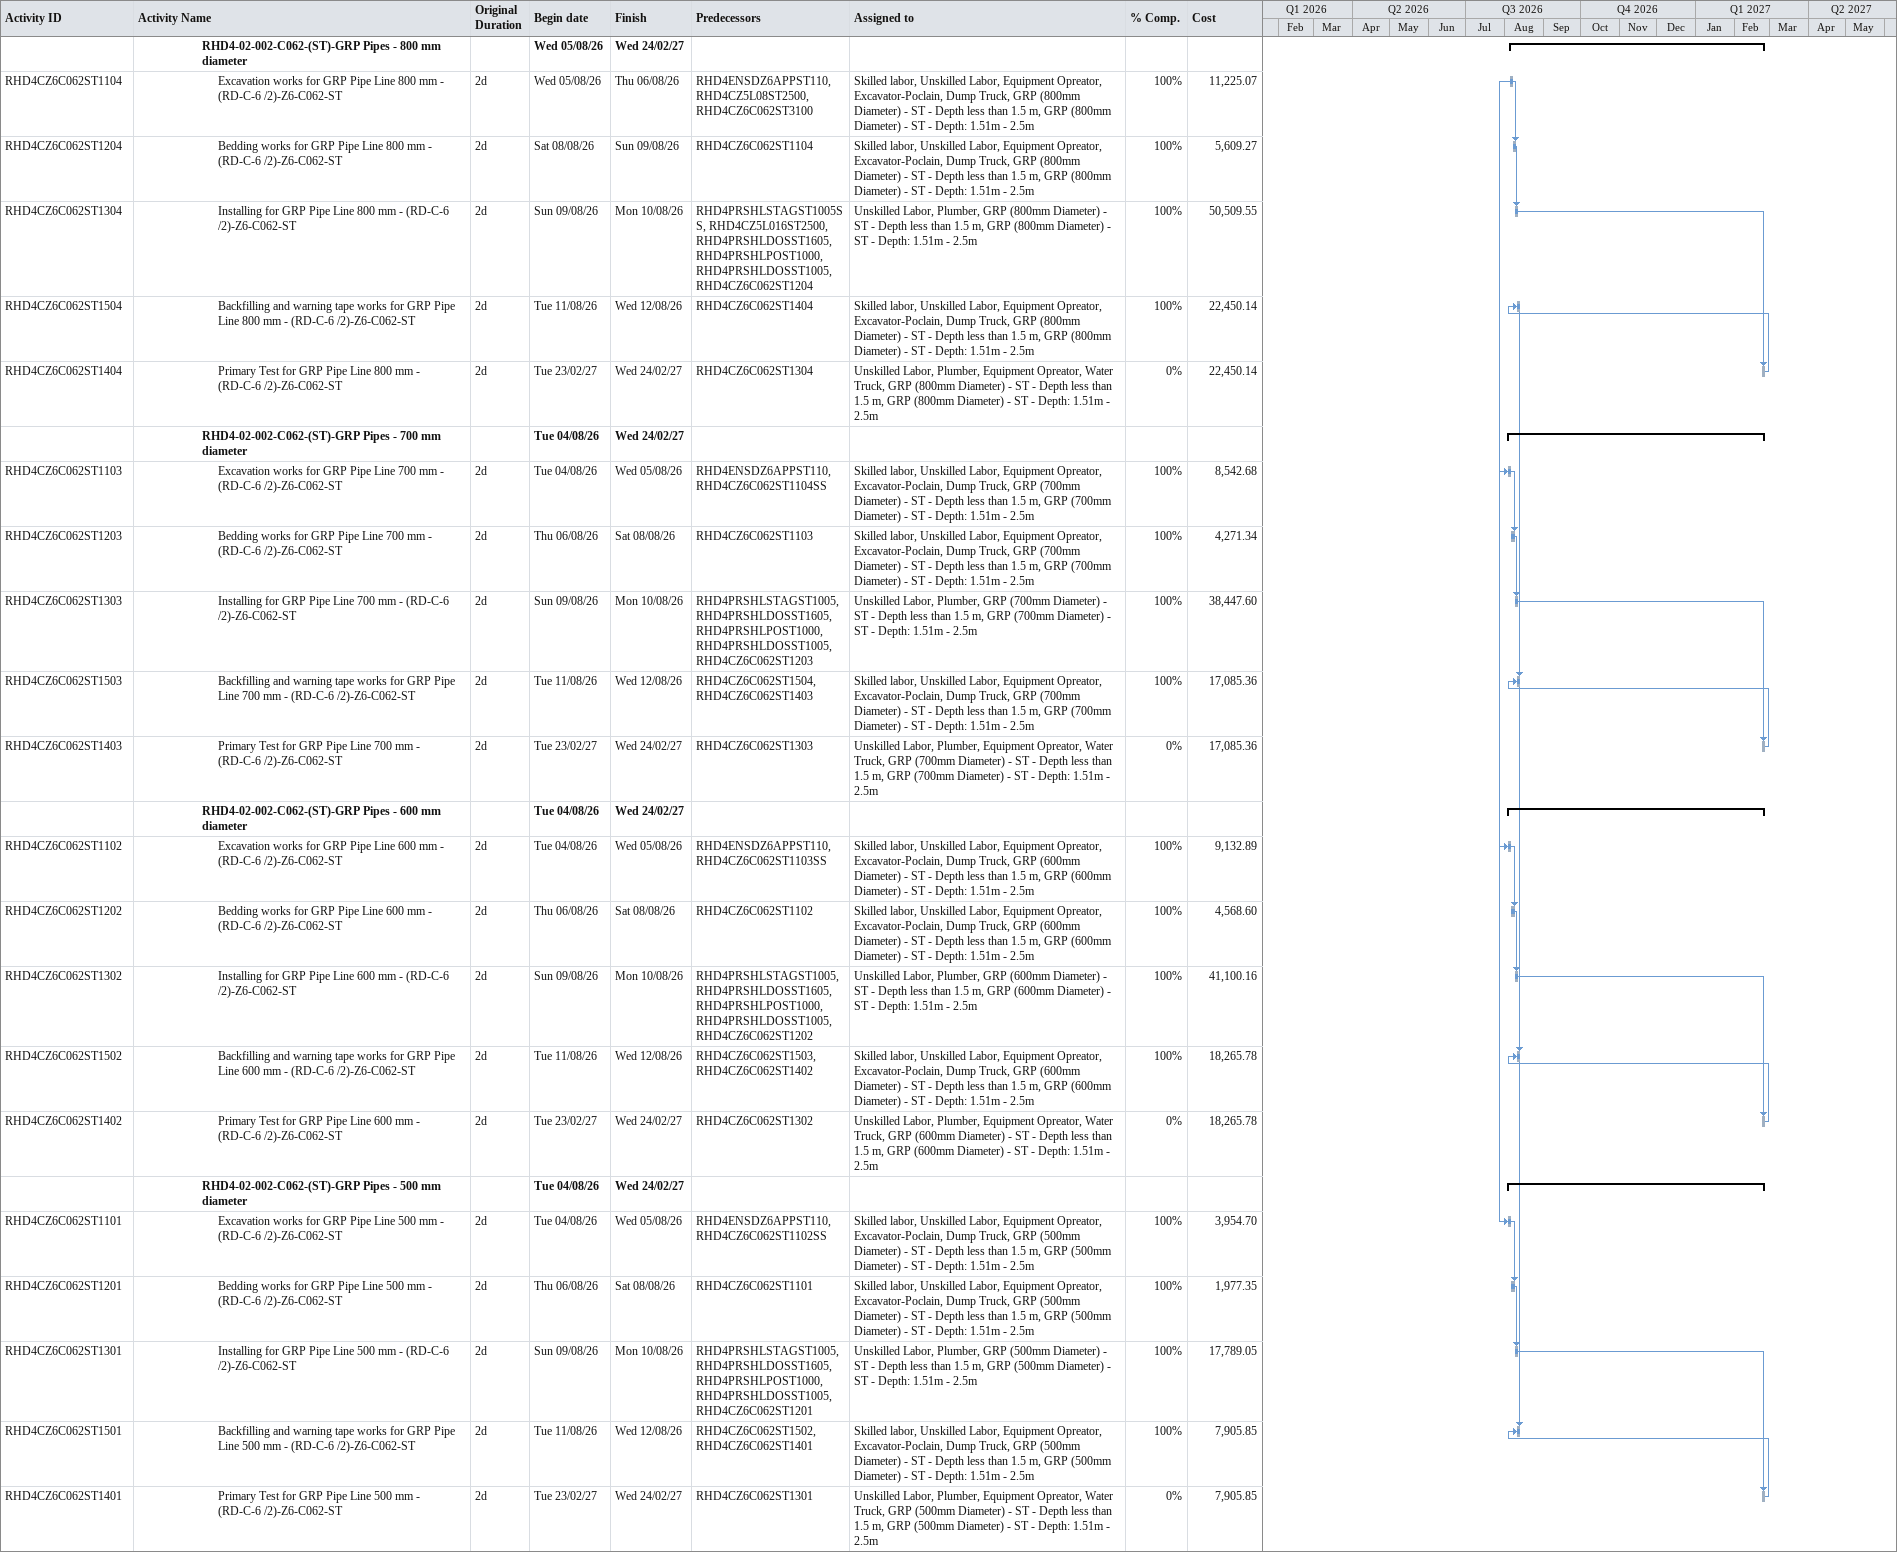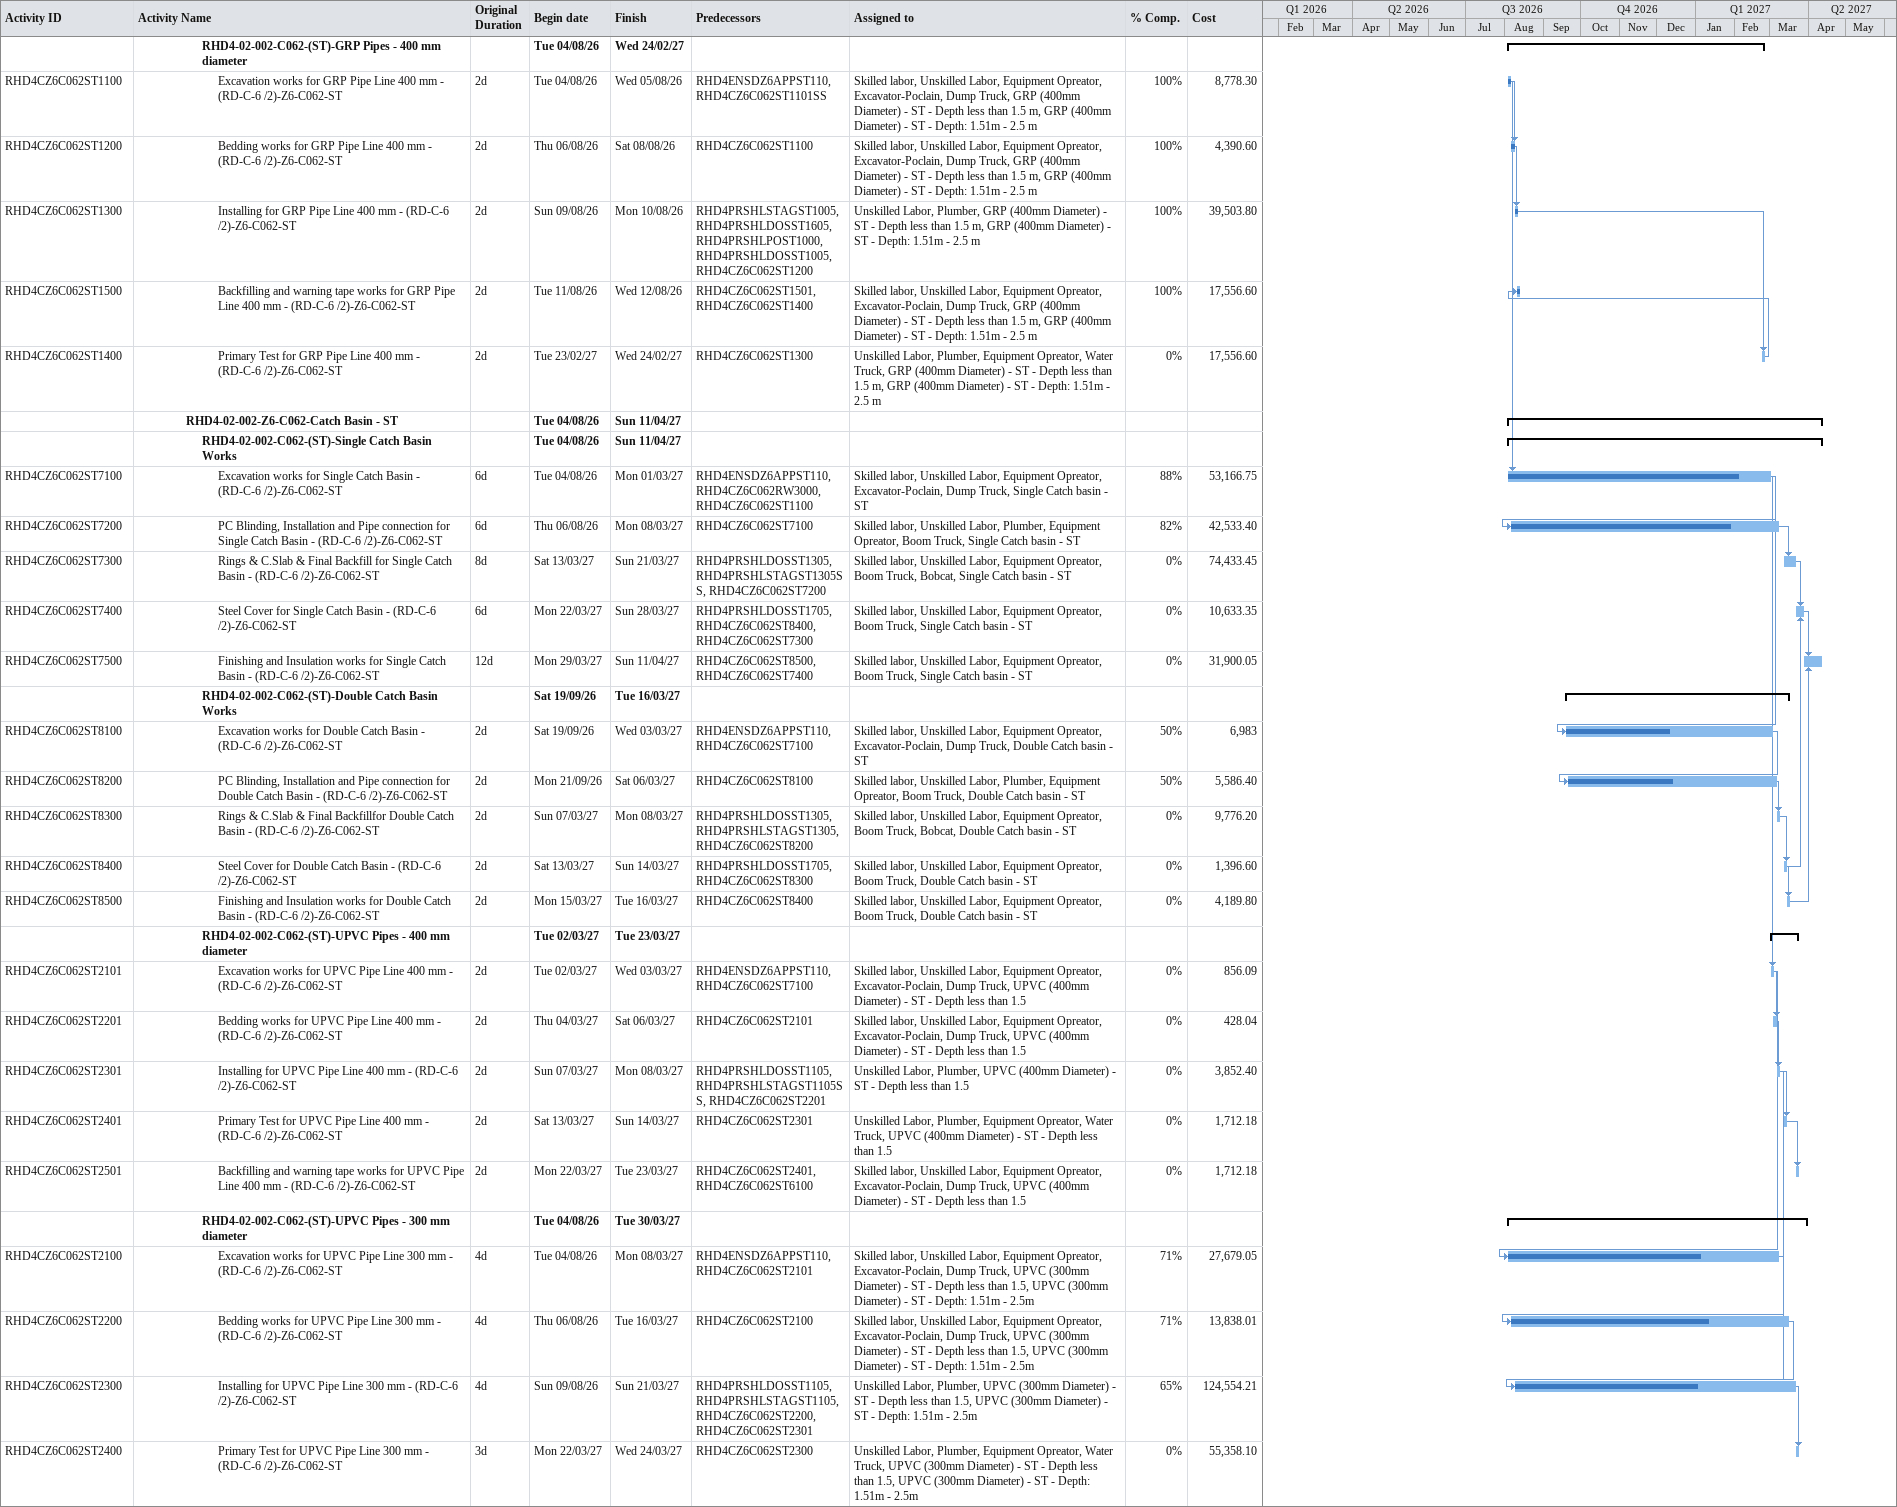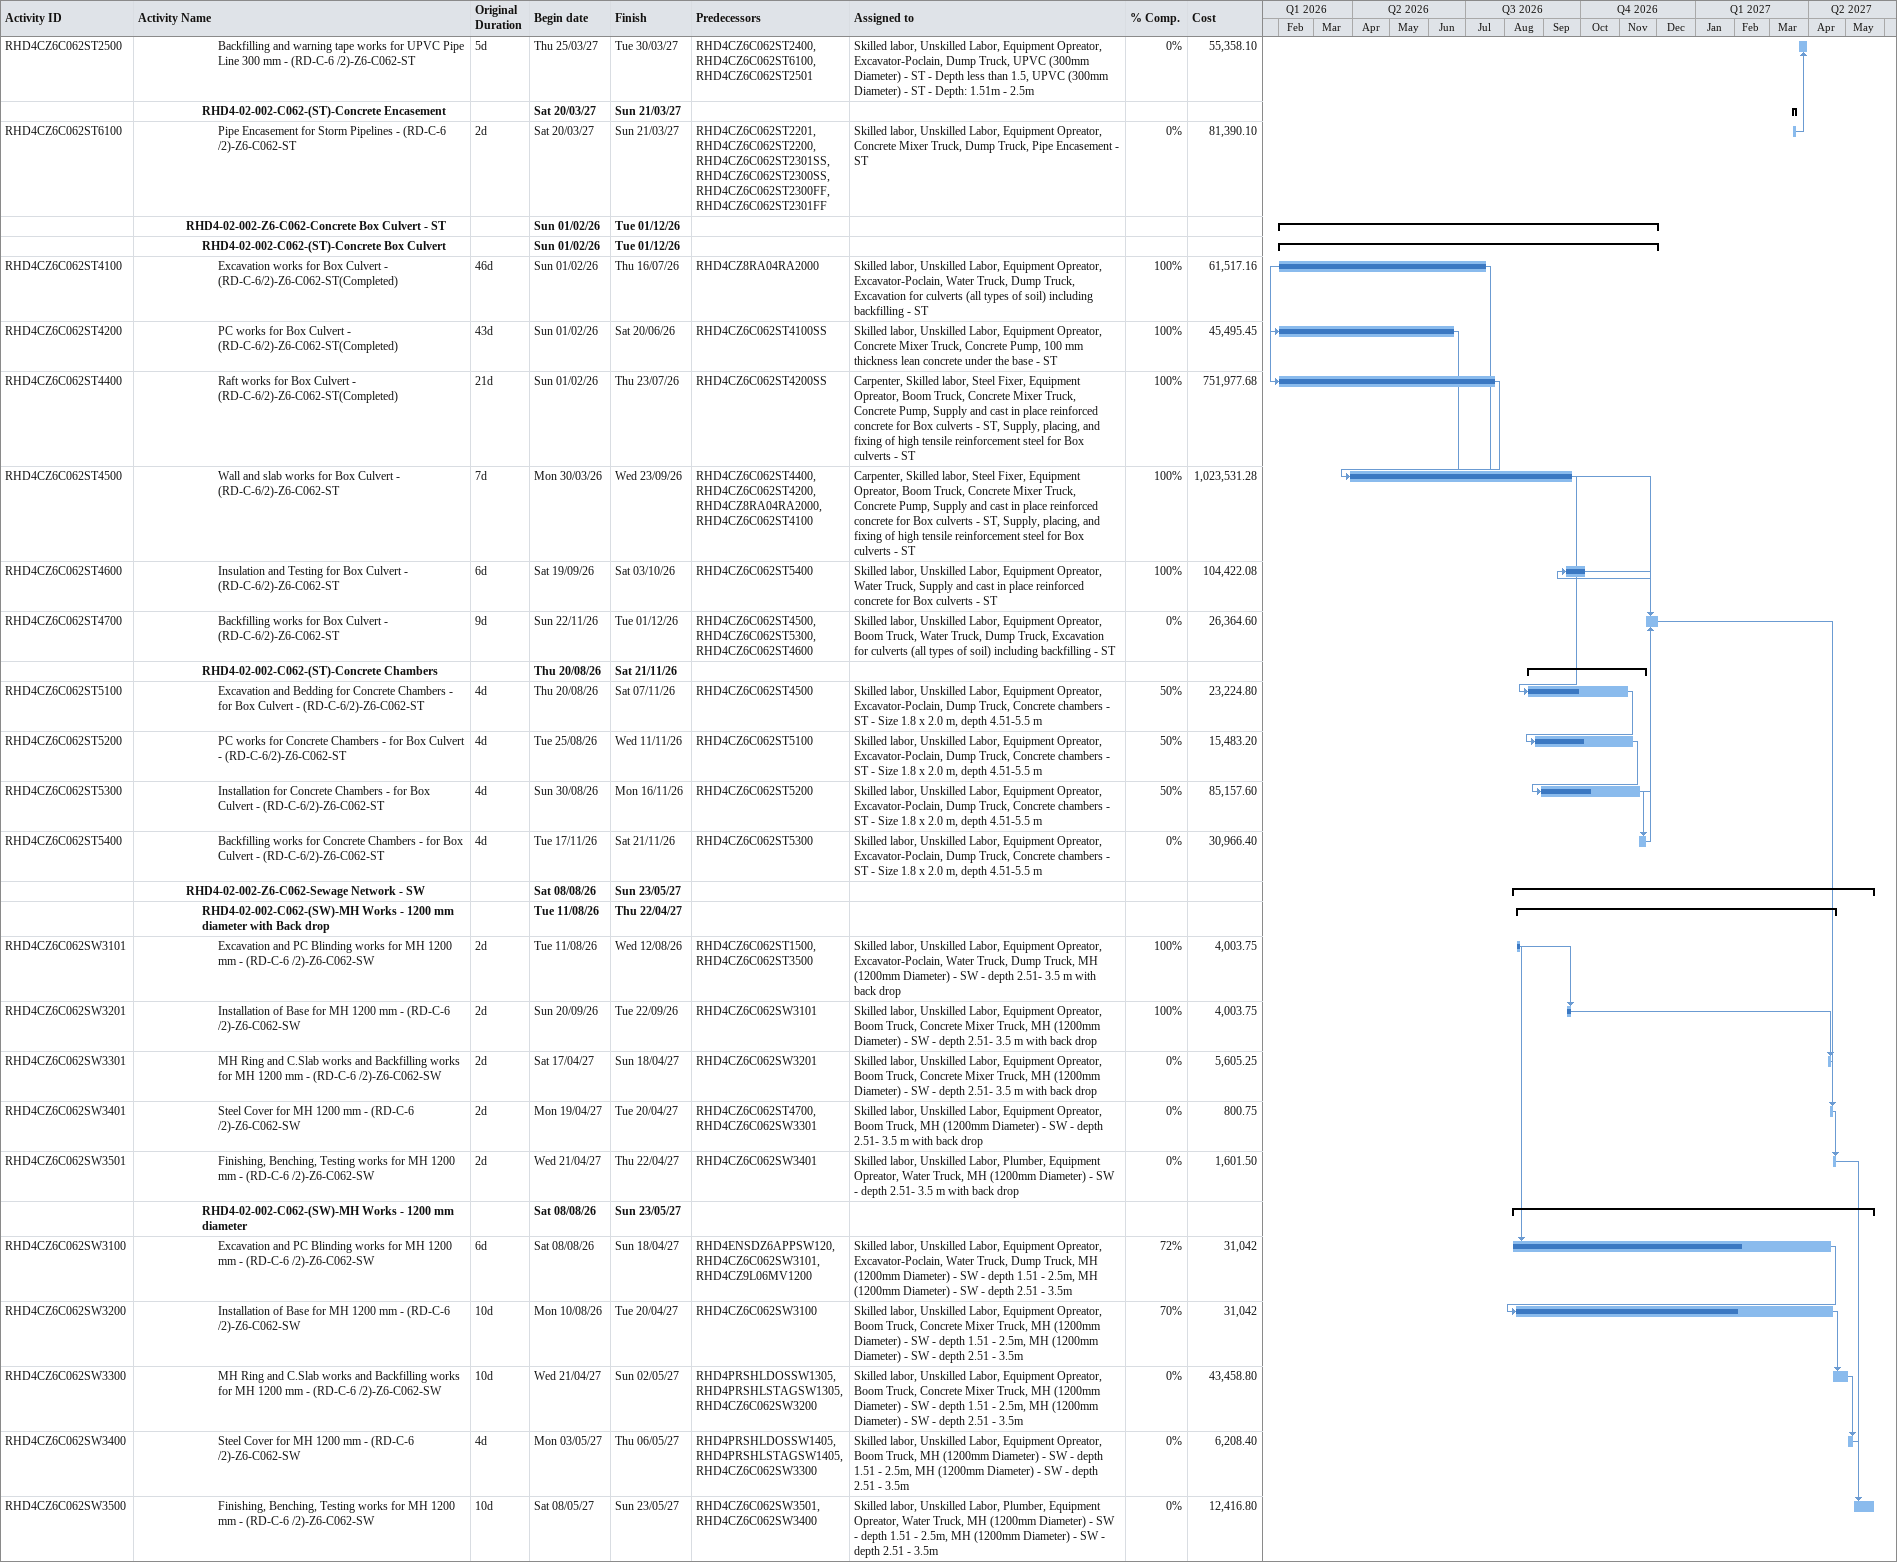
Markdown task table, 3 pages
| ID | Level | Task | Original duration | Start | Finish | Predecessors | Resources | % complete | Cost |
|---|---|---|---|---|---|---|---|---|---|
|  | 5 | **RHD4-02-002-C062-(ST)-GRP Pipes - 800 mm diameter** |  | 2026-08-05 | 2027-02-24 |  |  |  |  |
| RHD4CZ6C062ST1104 | 6 | Excavation works for GRP Pipe Line 800 mm - (RD-C-6 /2)-Z6-C062-ST | 2d | 2026-08-05 | 2026-08-06 | RHD4ENSDZ6APPST110, RHD4CZ5L08ST2500, RHD4CZ6C062ST3100 | Skilled labor, Unskilled Labor, Equipment Opreator, Excavator-Poclain, Dump Truck, GRP (800mm Diameter) - ST - Depth less than 1.5 m, GRP (800mm Diameter) - ST - Depth: 1.51m - 2.5m | 100 | 11225.07 |
| RHD4CZ6C062ST1204 | 6 | Bedding works for GRP Pipe Line 800 mm - (RD-C-6 /2)-Z6-C062-ST | 2d | 2026-08-08 | 2026-08-09 | RHD4CZ6C062ST1104 | Skilled labor, Unskilled Labor, Equipment Opreator, Excavator-Poclain, Dump Truck, GRP (800mm Diameter) - ST - Depth less than 1.5 m, GRP (800mm Diameter) - ST - Depth: 1.51m - 2.5m | 100 | 5609.27 |
| RHD4CZ6C062ST1304 | 6 | Installing for GRP Pipe Line 800 mm - (RD-C-6 /2)-Z6-C062-ST | 2d | 2026-08-09 | 2026-08-10 | RHD4PRSHLSTAGST1005SS, RHD4CZ5L016ST2500, RHD4PRSHLDOSST1605, RHD4PRSHLPOST1000, RHD4PRSHLDOSST1005, RHD4CZ6C062ST1204 | Unskilled Labor, Plumber, GRP (800mm Diameter) - ST - Depth less than 1.5 m, GRP (800mm Diameter) - ST - Depth: 1.51m - 2.5m | 100 | 50509.55 |
| RHD4CZ6C062ST1504 | 6 | Backfilling and warning tape works for GRP Pipe Line 800 mm - (RD-C-6 /2)-Z6-C062-ST | 2d | 2026-08-11 | 2026-08-12 | RHD4CZ6C062ST1404 | Skilled labor, Unskilled Labor, Equipment Opreator, Excavator-Poclain, Dump Truck, GRP (800mm Diameter) - ST - Depth less than 1.5 m, GRP (800mm Diameter) - ST - Depth: 1.51m - 2.5m | 100 | 22450.14 |
| RHD4CZ6C062ST1404 | 6 | Primary Test for GRP Pipe Line 800 mm - (RD-C-6 /2)-Z6-C062-ST | 2d | 2027-02-23 | 2027-02-24 | RHD4CZ6C062ST1304 | Unskilled Labor, Plumber, Equipment Opreator, Water Truck, GRP (800mm Diameter) - ST - Depth less than 1.5 m, GRP (800mm Diameter) - ST - Depth: 1.51m - 2.5m | 0 | 22450.14 |
|  | 5 | **RHD4-02-002-C062-(ST)-GRP Pipes - 700 mm diameter** |  | 2026-08-04 | 2027-02-24 |  |  |  |  |
| RHD4CZ6C062ST1103 | 6 | Excavation works for GRP Pipe Line 700 mm - (RD-C-6 /2)-Z6-C062-ST | 2d | 2026-08-04 | 2026-08-05 | RHD4ENSDZ6APPST110, RHD4CZ6C062ST1104SS | Skilled labor, Unskilled Labor, Equipment Opreator, Excavator-Poclain, Dump Truck, GRP (700mm Diameter) - ST - Depth less than 1.5 m, GRP (700mm Diameter) - ST - Depth: 1.51m - 2.5m | 100 | 8542.68 |
| RHD4CZ6C062ST1203 | 6 | Bedding works for GRP Pipe Line 700 mm - (RD-C-6 /2)-Z6-C062-ST | 2d | 2026-08-06 | 2026-08-08 | RHD4CZ6C062ST1103 | Skilled labor, Unskilled Labor, Equipment Opreator, Excavator-Poclain, Dump Truck, GRP (700mm Diameter) - ST - Depth less than 1.5 m, GRP (700mm Diameter) - ST - Depth: 1.51m - 2.5m | 100 | 4271.34 |
| RHD4CZ6C062ST1303 | 6 | Installing for GRP Pipe Line 700 mm - (RD-C-6 /2)-Z6-C062-ST | 2d | 2026-08-09 | 2026-08-10 | RHD4PRSHLSTAGST1005, RHD4PRSHLDOSST1605, RHD4PRSHLPOST1000, RHD4PRSHLDOSST1005, RHD4CZ6C062ST1203 | Unskilled Labor, Plumber, GRP (700mm Diameter) - ST - Depth less than 1.5 m, GRP (700mm Diameter) - ST - Depth: 1.51m - 2.5m | 100 | 38447.60 |
| RHD4CZ6C062ST1503 | 6 | Backfilling and warning tape works for GRP Pipe Line 700 mm - (RD-C-6 /2)-Z6-C062-ST | 2d | 2026-08-11 | 2026-08-12 | RHD4CZ6C062ST1504, RHD4CZ6C062ST1403 | Skilled labor, Unskilled Labor, Equipment Opreator, Excavator-Poclain, Dump Truck, GRP (700mm Diameter) - ST - Depth less than 1.5 m, GRP (700mm Diameter) - ST - Depth: 1.51m - 2.5m | 100 | 17085.36 |
| RHD4CZ6C062ST1403 | 6 | Primary Test for GRP Pipe Line 700 mm - (RD-C-6 /2)-Z6-C062-ST | 2d | 2027-02-23 | 2027-02-24 | RHD4CZ6C062ST1303 | Unskilled Labor, Plumber, Equipment Opreator, Water Truck, GRP (700mm Diameter) - ST - Depth less than 1.5 m, GRP (700mm Diameter) - ST - Depth: 1.51m - 2.5m | 0 | 17085.36 |
|  | 5 | **RHD4-02-002-C062-(ST)-GRP Pipes - 600 mm diameter** |  | 2026-08-04 | 2027-02-24 |  |  |  |  |
| RHD4CZ6C062ST1102 | 6 | Excavation works for GRP Pipe Line 600 mm - (RD-C-6 /2)-Z6-C062-ST | 2d | 2026-08-04 | 2026-08-05 | RHD4ENSDZ6APPST110, RHD4CZ6C062ST1103SS | Skilled labor, Unskilled Labor, Equipment Opreator, Excavator-Poclain, Dump Truck, GRP (600mm Diameter) - ST - Depth less than 1.5 m, GRP (600mm Diameter) - ST - Depth: 1.51m - 2.5m | 100 | 9132.89 |
| RHD4CZ6C062ST1202 | 6 | Bedding works for GRP Pipe Line 600 mm - (RD-C-6 /2)-Z6-C062-ST | 2d | 2026-08-06 | 2026-08-08 | RHD4CZ6C062ST1102 | Skilled labor, Unskilled Labor, Equipment Opreator, Excavator-Poclain, Dump Truck, GRP (600mm Diameter) - ST - Depth less than 1.5 m, GRP (600mm Diameter) - ST - Depth: 1.51m - 2.5m | 100 | 4568.60 |
| RHD4CZ6C062ST1302 | 6 | Installing for GRP Pipe Line 600 mm - (RD-C-6 /2)-Z6-C062-ST | 2d | 2026-08-09 | 2026-08-10 | RHD4PRSHLSTAGST1005, RHD4PRSHLDOSST1605, RHD4PRSHLPOST1000, RHD4PRSHLDOSST1005, RHD4CZ6C062ST1202 | Unskilled Labor, Plumber, GRP (600mm Diameter) - ST - Depth less than 1.5 m, GRP (600mm Diameter) - ST - Depth: 1.51m - 2.5m | 100 | 41100.16 |
| RHD4CZ6C062ST1502 | 6 | Backfilling and warning tape works for GRP Pipe Line 600 mm - (RD-C-6 /2)-Z6-C062-ST | 2d | 2026-08-11 | 2026-08-12 | RHD4CZ6C062ST1503, RHD4CZ6C062ST1402 | Skilled labor, Unskilled Labor, Equipment Opreator, Excavator-Poclain, Dump Truck, GRP (600mm Diameter) - ST - Depth less than 1.5 m, GRP (600mm Diameter) - ST - Depth: 1.51m - 2.5m | 100 | 18265.78 |
| RHD4CZ6C062ST1402 | 6 | Primary Test for GRP Pipe Line 600 mm - (RD-C-6 /2)-Z6-C062-ST | 2d | 2027-02-23 | 2027-02-24 | RHD4CZ6C062ST1302 | Unskilled Labor, Plumber, Equipment Opreator, Water Truck, GRP (600mm Diameter) - ST - Depth less than 1.5 m, GRP (600mm Diameter) - ST - Depth: 1.51m - 2.5m | 0 | 18265.78 |
|  | 5 | **RHD4-02-002-C062-(ST)-GRP Pipes - 500 mm diameter** |  | 2026-08-04 | 2027-02-24 |  |  |  |  |
| RHD4CZ6C062ST1101 | 6 | Excavation works for GRP Pipe Line 500 mm - (RD-C-6 /2)-Z6-C062-ST | 2d | 2026-08-04 | 2026-08-05 | RHD4ENSDZ6APPST110, RHD4CZ6C062ST1102SS | Skilled labor, Unskilled Labor, Equipment Opreator, Excavator-Poclain, Dump Truck, GRP (500mm Diameter) - ST - Depth less than 1.5 m, GRP (500mm Diameter) - ST - Depth: 1.51m - 2.5m | 100 | 3954.70 |
| RHD4CZ6C062ST1201 | 6 | Bedding works for GRP Pipe Line 500 mm - (RD-C-6 /2)-Z6-C062-ST | 2d | 2026-08-06 | 2026-08-08 | RHD4CZ6C062ST1101 | Skilled labor, Unskilled Labor, Equipment Opreator, Excavator-Poclain, Dump Truck, GRP (500mm Diameter) - ST - Depth less than 1.5 m, GRP (500mm Diameter) - ST - Depth: 1.51m - 2.5m | 100 | 1977.35 |
| RHD4CZ6C062ST1301 | 6 | Installing for GRP Pipe Line 500 mm - (RD-C-6 /2)-Z6-C062-ST | 2d | 2026-08-09 | 2026-08-10 | RHD4PRSHLSTAGST1005, RHD4PRSHLDOSST1605, RHD4PRSHLPOST1000, RHD4PRSHLDOSST1005, RHD4CZ6C062ST1201 | Unskilled Labor, Plumber, GRP (500mm Diameter) - ST - Depth less than 1.5 m, GRP (500mm Diameter) - ST - Depth: 1.51m - 2.5m | 100 | 17789.05 |
| RHD4CZ6C062ST1501 | 6 | Backfilling and warning tape works for GRP Pipe Line 500 mm - (RD-C-6 /2)-Z6-C062-ST | 2d | 2026-08-11 | 2026-08-12 | RHD4CZ6C062ST1502, RHD4CZ6C062ST1401 | Skilled labor, Unskilled Labor, Equipment Opreator, Excavator-Poclain, Dump Truck, GRP (500mm Diameter) - ST - Depth less than 1.5 m, GRP (500mm Diameter) - ST - Depth: 1.51m - 2.5m | 100 | 7905.85 |
| RHD4CZ6C062ST1401 | 6 | Primary Test for GRP Pipe Line 500 mm - (RD-C-6 /2)-Z6-C062-ST | 2d | 2027-02-23 | 2027-02-24 | RHD4CZ6C062ST1301 | Unskilled Labor, Plumber, Equipment Opreator, Water Truck, GRP (500mm Diameter) - ST - Depth less than 1.5 m, GRP (500mm Diameter) - ST - Depth: 1.51m - 2.5m | 0 | 7905.85 |
|  | 5 | **RHD4-02-002-C062-(ST)-GRP Pipes - 400 mm diameter** |  | 2026-08-04 | 2027-02-24 |  |  |  |  |
| RHD4CZ6C062ST1100 | 6 | Excavation works for GRP Pipe Line 400 mm - (RD-C-6 /2)-Z6-C062-ST | 2d | 2026-08-04 | 2026-08-05 | RHD4ENSDZ6APPST110, RHD4CZ6C062ST1101SS | Skilled labor, Unskilled Labor, Equipment Opreator, Excavator-Poclain, Dump Truck, GRP (400mm Diameter) - ST - Depth less than 1.5 m, GRP (400mm Diameter) - ST - Depth: 1.51m - 2.5 m | 100 | 8778.30 |
| RHD4CZ6C062ST1200 | 6 | Bedding works for GRP Pipe Line 400 mm - (RD-C-6 /2)-Z6-C062-ST | 2d | 2026-08-06 | 2026-08-08 | RHD4CZ6C062ST1100 | Skilled labor, Unskilled Labor, Equipment Opreator, Excavator-Poclain, Dump Truck, GRP (400mm Diameter) - ST - Depth less than 1.5 m, GRP (400mm Diameter) - ST - Depth: 1.51m - 2.5 m | 100 | 4390.60 |
| RHD4CZ6C062ST1300 | 6 | Installing for GRP Pipe Line 400 mm - (RD-C-6 /2)-Z6-C062-ST | 2d | 2026-08-09 | 2026-08-10 | RHD4PRSHLSTAGST1005, RHD4PRSHLDOSST1605, RHD4PRSHLPOST1000, RHD4PRSHLDOSST1005, RHD4CZ6C062ST1200 | Unskilled Labor, Plumber, GRP (400mm Diameter) - ST - Depth less than 1.5 m, GRP (400mm Diameter) - ST - Depth: 1.51m - 2.5 m | 100 | 39503.80 |
| RHD4CZ6C062ST1500 | 6 | Backfilling and warning tape works for GRP Pipe Line 400 mm - (RD-C-6 /2)-Z6-C062-ST | 2d | 2026-08-11 | 2026-08-12 | RHD4CZ6C062ST1501, RHD4CZ6C062ST1400 | Skilled labor, Unskilled Labor, Equipment Opreator, Excavator-Poclain, Dump Truck, GRP (400mm Diameter) - ST - Depth less than 1.5 m, GRP (400mm Diameter) - ST - Depth: 1.51m - 2.5 m | 100 | 17556.60 |
| RHD4CZ6C062ST1400 | 6 | Primary Test for GRP Pipe Line 400 mm - (RD-C-6 /2)-Z6-C062-ST | 2d | 2027-02-23 | 2027-02-24 | RHD4CZ6C062ST1300 | Unskilled Labor, Plumber, Equipment Opreator, Water Truck, GRP (400mm Diameter) - ST - Depth less than 1.5 m, GRP (400mm Diameter) - ST - Depth: 1.51m - 2.5 m | 0 | 17556.60 |
|  | 4 | **RHD4-02-002-Z6-C062-Catch Basin - ST** |  | 2026-08-04 | 2027-04-11 |  |  |  |  |
|  | 5 | **RHD4-02-002-C062-(ST)-Single Catch Basin Works** |  | 2026-08-04 | 2027-04-11 |  |  |  |  |
| RHD4CZ6C062ST7100 | 6 | Excavation works for Single Catch Basin - (RD-C-6 /2)-Z6-C062-ST | 6d | 2026-08-04 | 2027-03-01 | RHD4ENSDZ6APPST110, RHD4CZ6C062RW3000, RHD4CZ6C062ST1100 | Skilled labor, Unskilled Labor, Equipment Opreator, Excavator-Poclain, Dump Truck, Single Catch basin - ST | 88 | 53166.75 |
| RHD4CZ6C062ST7200 | 6 | PC Blinding, Installation and Pipe connection for Single Catch Basin - (RD-C-6 /2)-Z6-C062-ST | 6d | 2026-08-06 | 2027-03-08 | RHD4CZ6C062ST7100 | Skilled labor, Unskilled Labor, Plumber, Equipment Opreator, Boom Truck, Single Catch basin - ST | 82 | 42533.40 |
| RHD4CZ6C062ST7300 | 6 | Rings & C.Slab & Final Backfill for Single Catch Basin - (RD-C-6 /2)-Z6-C062-ST | 8d | 2027-03-13 | 2027-03-21 | RHD4PRSHLDOSST1305, RHD4PRSHLSTAGST1305SS, RHD4CZ6C062ST7200 | Skilled labor, Unskilled Labor, Equipment Opreator, Boom Truck, Bobcat, Single Catch basin - ST | 0 | 74433.45 |
| RHD4CZ6C062ST7400 | 6 | Steel Cover for Single Catch Basin - (RD-C-6 /2)-Z6-C062-ST | 6d | 2027-03-22 | 2027-03-28 | RHD4PRSHLDOSST1705, RHD4CZ6C062ST8400, RHD4CZ6C062ST7300 | Skilled labor, Unskilled Labor, Equipment Opreator, Boom Truck, Single Catch basin - ST | 0 | 10633.35 |
| RHD4CZ6C062ST7500 | 6 | Finishing and Insulation works for Single Catch Basin - (RD-C-6 /2)-Z6-C062-ST | 12d | 2027-03-29 | 2027-04-11 | RHD4CZ6C062ST8500, RHD4CZ6C062ST7400 | Skilled labor, Unskilled Labor, Equipment Opreator, Boom Truck, Single Catch basin - ST | 0 | 31900.05 |
|  | 5 | **RHD4-02-002-C062-(ST)-Double Catch Basin Works** |  | 2026-09-19 | 2027-03-16 |  |  |  |  |
| RHD4CZ6C062ST8100 | 6 | Excavation works for Double Catch Basin - (RD-C-6 /2)-Z6-C062-ST | 2d | 2026-09-19 | 2027-03-03 | RHD4ENSDZ6APPST110, RHD4CZ6C062ST7100 | Skilled labor, Unskilled Labor, Equipment Opreator, Excavator-Poclain, Dump Truck, Double Catch basin - ST | 50 | 6983 |
| RHD4CZ6C062ST8200 | 6 | PC Blinding, Installation and Pipe connection for Double Catch Basin - (RD-C-6 /2)-Z6-C062-ST | 2d | 2026-09-21 | 2027-03-06 | RHD4CZ6C062ST8100 | Skilled labor, Unskilled Labor, Plumber, Equipment Opreator, Boom Truck, Double Catch basin - ST | 50 | 5586.40 |
| RHD4CZ6C062ST8300 | 6 | Rings & C.Slab & Final Backfillfor Double Catch Basin - (RD-C-6 /2)-Z6-C062-ST | 2d | 2027-03-07 | 2027-03-08 | RHD4PRSHLDOSST1305, RHD4PRSHLSTAGST1305, RHD4CZ6C062ST8200 | Skilled labor, Unskilled Labor, Equipment Opreator, Boom Truck, Bobcat, Double Catch basin - ST | 0 | 9776.20 |
| RHD4CZ6C062ST8400 | 6 | Steel Cover for Double Catch Basin - (RD-C-6 /2)-Z6-C062-ST | 2d | 2027-03-13 | 2027-03-14 | RHD4PRSHLDOSST1705, RHD4CZ6C062ST8300 | Skilled labor, Unskilled Labor, Equipment Opreator, Boom Truck, Double Catch basin - ST | 0 | 1396.60 |
| RHD4CZ6C062ST8500 | 6 | Finishing and Insulation works for Double Catch Basin - (RD-C-6 /2)-Z6-C062-ST | 2d | 2027-03-15 | 2027-03-16 | RHD4CZ6C062ST8400 | Skilled labor, Unskilled Labor, Equipment Opreator, Boom Truck, Double Catch basin - ST | 0 | 4189.80 |
|  | 5 | **RHD4-02-002-C062-(ST)-UPVC Pipes - 400 mm diameter** |  | 2027-03-02 | 2027-03-23 |  |  |  |  |
| RHD4CZ6C062ST2101 | 6 | Excavation works for UPVC Pipe Line 400 mm - (RD-C-6 /2)-Z6-C062-ST | 2d | 2027-03-02 | 2027-03-03 | RHD4ENSDZ6APPST110, RHD4CZ6C062ST7100 | Skilled labor, Unskilled Labor, Equipment Opreator, Excavator-Poclain, Dump Truck, UPVC (400mm Diameter) - ST - Depth less than 1.5 | 0 | 856.09 |
| RHD4CZ6C062ST2201 | 6 | Bedding works for UPVC Pipe Line 400 mm - (RD-C-6 /2)-Z6-C062-ST | 2d | 2027-03-04 | 2027-03-06 | RHD4CZ6C062ST2101 | Skilled labor, Unskilled Labor, Equipment Opreator, Excavator-Poclain, Dump Truck, UPVC (400mm Diameter) - ST - Depth less than 1.5 | 0 | 428.04 |
| RHD4CZ6C062ST2301 | 6 | Installing for UPVC Pipe Line 400 mm - (RD-C-6 /2)-Z6-C062-ST | 2d | 2027-03-07 | 2027-03-08 | RHD4PRSHLDOSST1105, RHD4PRSHLSTAGST1105SS, RHD4CZ6C062ST2201 | Unskilled Labor, Plumber, UPVC (400mm Diameter) - ST - Depth less than 1.5 | 0 | 3852.40 |
| RHD4CZ6C062ST2401 | 6 | Primary Test for UPVC Pipe Line 400 mm - (RD-C-6 /2)-Z6-C062-ST | 2d | 2027-03-13 | 2027-03-14 | RHD4CZ6C062ST2301 | Unskilled Labor, Plumber, Equipment Opreator, Water Truck, UPVC (400mm Diameter) - ST - Depth less than 1.5 | 0 | 1712.18 |
| RHD4CZ6C062ST2501 | 6 | Backfilling and warning tape works for UPVC Pipe Line 400 mm - (RD-C-6 /2)-Z6-C062-ST | 2d | 2027-03-22 | 2027-03-23 | RHD4CZ6C062ST2401, RHD4CZ6C062ST6100 | Skilled labor, Unskilled Labor, Equipment Opreator, Excavator-Poclain, Dump Truck, UPVC (400mm Diameter) - ST - Depth less than 1.5 | 0 | 1712.18 |
|  | 5 | **RHD4-02-002-C062-(ST)-UPVC Pipes - 300 mm diameter** |  | 2026-08-04 | 2027-03-30 |  |  |  |  |
| RHD4CZ6C062ST2100 | 6 | Excavation works for UPVC Pipe Line 300 mm - (RD-C-6 /2)-Z6-C062-ST | 4d | 2026-08-04 | 2027-03-08 | RHD4ENSDZ6APPST110, RHD4CZ6C062ST2101 | Skilled labor, Unskilled Labor, Equipment Opreator, Excavator-Poclain, Dump Truck, UPVC (300mm Diameter) - ST - Depth less than 1.5, UPVC (300mm Diameter) - ST - Depth: 1.51m - 2.5m | 71 | 27679.05 |
| RHD4CZ6C062ST2200 | 6 | Bedding works for UPVC Pipe Line 300 mm - (RD-C-6 /2)-Z6-C062-ST | 4d | 2026-08-06 | 2027-03-16 | RHD4CZ6C062ST2100 | Skilled labor, Unskilled Labor, Equipment Opreator, Excavator-Poclain, Dump Truck, UPVC (300mm Diameter) - ST - Depth less than 1.5, UPVC (300mm Diameter) - ST - Depth: 1.51m - 2.5m | 71 | 13838.01 |
| RHD4CZ6C062ST2300 | 6 | Installing for UPVC Pipe Line 300 mm - (RD-C-6 /2)-Z6-C062-ST | 4d | 2026-08-09 | 2027-03-21 | RHD4PRSHLDOSST1105, RHD4PRSHLSTAGST1105, RHD4CZ6C062ST2200, RHD4CZ6C062ST2301 | Unskilled Labor, Plumber, UPVC (300mm Diameter) - ST - Depth less than 1.5, UPVC (300mm Diameter) - ST - Depth: 1.51m - 2.5m | 65 | 124554.21 |
| RHD4CZ6C062ST2400 | 6 | Primary Test for UPVC Pipe Line 300 mm - (RD-C-6 /2)-Z6-C062-ST | 3d | 2027-03-22 | 2027-03-24 | RHD4CZ6C062ST2300 | Unskilled Labor, Plumber, Equipment Opreator, Water Truck, UPVC (300mm Diameter) - ST - Depth less than 1.5, UPVC (300mm Diameter) - ST - Depth: 1.51m - 2.5m | 0 | 55358.10 |
| RHD4CZ6C062ST2500 | 6 | Backfilling and warning tape works for UPVC Pipe Line 300 mm - (RD-C-6 /2)-Z6-C062-ST | 5d | 2027-03-25 | 2027-03-30 | RHD4CZ6C062ST2400, RHD4CZ6C062ST6100, RHD4CZ6C062ST2501 | Skilled labor, Unskilled Labor, Equipment Opreator, Excavator-Poclain, Dump Truck, UPVC (300mm Diameter) - ST - Depth less than 1.5, UPVC (300mm Diameter) - ST - Depth: 1.51m - 2.5m | 0 | 55358.10 |
|  | 5 | **RHD4-02-002-C062-(ST)-Concrete Encasement** |  | 2027-03-20 | 2027-03-21 |  |  |  |  |
| RHD4CZ6C062ST6100 | 6 | Pipe Encasement for Storm Pipelines - (RD-C-6 /2)-Z6-C062-ST | 2d | 2027-03-20 | 2027-03-21 | RHD4CZ6C062ST2201, RHD4CZ6C062ST2200, RHD4CZ6C062ST2301SS, RHD4CZ6C062ST2300SS, RHD4CZ6C062ST2300FF, RHD4CZ6C062ST2301FF | Skilled labor, Unskilled Labor, Equipment Opreator, Concrete Mixer Truck, Dump Truck, Pipe Encasement - ST | 0 | 81390.10 |
|  | 4 | **RHD4-02-002-Z6-C062-Concrete Box Culvert - ST** |  | 2026-02-01 | 2026-12-01 |  |  |  |  |
|  | 5 | **RHD4-02-002-C062-(ST)-Concrete Box Culvert** |  | 2026-02-01 | 2026-12-01 |  |  |  |  |
| RHD4CZ6C062ST4100 | 6 | Excavation works for Box Culvert - (RD-C-6/2)-Z6-C062-ST(Completed) | 46d | 2026-02-01 | 2026-07-16 | RHD4CZ8RA04RA2000 | Skilled labor, Unskilled Labor, Equipment Opreator, Excavator-Poclain, Water Truck, Dump Truck, Excavation for culverts (all types of soil) including backfilling - ST | 100 | 61517.16 |
| RHD4CZ6C062ST4200 | 6 | PC works for Box Culvert - (RD-C-6/2)-Z6-C062-ST(Completed) | 43d | 2026-02-01 | 2026-06-20 | RHD4CZ6C062ST4100SS | Skilled labor, Unskilled Labor, Equipment Opreator, Concrete Mixer Truck, Concrete Pump, 100 mm thickness lean concrete under the base - ST | 100 | 45495.45 |
| RHD4CZ6C062ST4400 | 6 | Raft works for Box Culvert - (RD-C-6/2)-Z6-C062-ST(Completed) | 21d | 2026-02-01 | 2026-07-23 | RHD4CZ6C062ST4200SS | Carpenter, Skilled labor, Steel Fixer, Equipment Opreator, Boom Truck, Concrete Mixer Truck, Concrete Pump, Supply and cast in place reinforced concrete for Box culverts - ST, Supply, placing, and fixing of high tensile reinforcement steel for Box culverts - ST | 100 | 751977.68 |
| RHD4CZ6C062ST4500 | 6 | Wall and slab works for Box Culvert - (RD-C-6/2)-Z6-C062-ST | 7d | 2026-03-30 | 2026-09-23 | RHD4CZ6C062ST4400, RHD4CZ6C062ST4200, RHD4CZ8RA04RA2000, RHD4CZ6C062ST4100 | Carpenter, Skilled labor, Steel Fixer, Equipment Opreator, Boom Truck, Concrete Mixer Truck, Concrete Pump, Supply and cast in place reinforced concrete for Box culverts - ST, Supply, placing, and fixing of high tensile reinforcement steel for Box culverts - ST | 100 | 1023531.28 |
| RHD4CZ6C062ST4600 | 6 | Insulation and Testing for Box Culvert - (RD-C-6/2)-Z6-C062-ST | 6d | 2026-09-19 | 2026-10-03 | RHD4CZ6C062ST5400 | Skilled labor, Unskilled Labor, Equipment Opreator, Water Truck, Supply and cast in place reinforced concrete for Box culverts - ST | 100 | 104422.08 |
| RHD4CZ6C062ST4700 | 6 | Backfilling works for Box Culvert - (RD-C-6/2)-Z6-C062-ST | 9d | 2026-11-22 | 2026-12-01 | RHD4CZ6C062ST4500, RHD4CZ6C062ST5300, RHD4CZ6C062ST4600 | Skilled labor, Unskilled Labor, Equipment Opreator, Boom Truck, Water Truck, Dump Truck, Excavation for culverts (all types of soil) including backfilling - ST | 0 | 26364.60 |
|  | 5 | **RHD4-02-002-C062-(ST)-Concrete Chambers** |  | 2026-08-20 | 2026-11-21 |  |  |  |  |
| RHD4CZ6C062ST5100 | 6 | Excavation and Bedding for Concrete Chambers - for Box Culvert - (RD-C-6/2)-Z6-C062-ST | 4d | 2026-08-20 | 2026-11-07 | RHD4CZ6C062ST4500 | Skilled labor, Unskilled Labor, Equipment Opreator, Excavator-Poclain, Dump Truck, Concrete chambers - ST - Size 1.8 x 2.0 m, depth 4.51-5.5 m | 50 | 23224.80 |
| RHD4CZ6C062ST5200 | 6 | PC works for Concrete Chambers - for Box Culvert - (RD-C-6/2)-Z6-C062-ST | 4d | 2026-08-25 | 2026-11-11 | RHD4CZ6C062ST5100 | Skilled labor, Unskilled Labor, Equipment Opreator, Excavator-Poclain, Dump Truck, Concrete chambers - ST - Size 1.8 x 2.0 m, depth 4.51-5.5 m | 50 | 15483.20 |
| RHD4CZ6C062ST5300 | 6 | Installation for Concrete Chambers - for Box Culvert - (RD-C-6/2)-Z6-C062-ST | 4d | 2026-08-30 | 2026-11-16 | RHD4CZ6C062ST5200 | Skilled labor, Unskilled Labor, Equipment Opreator, Excavator-Poclain, Dump Truck, Concrete chambers - ST - Size 1.8 x 2.0 m, depth 4.51-5.5 m | 50 | 85157.60 |
| RHD4CZ6C062ST5400 | 6 | Backfilling works for Concrete Chambers - for Box Culvert - (RD-C-6/2)-Z6-C062-ST | 4d | 2026-11-17 | 2026-11-21 | RHD4CZ6C062ST5300 | Skilled labor, Unskilled Labor, Equipment Opreator, Excavator-Poclain, Dump Truck, Concrete chambers - ST - Size 1.8 x 2.0 m, depth 4.51-5.5 m | 0 | 30966.40 |
|  | 4 | **RHD4-02-002-Z6-C062-Sewage Network - SW** |  | 2026-08-08 | 2027-05-23 |  |  |  |  |
|  | 5 | **RHD4-02-002-C062-(SW)-MH Works - 1200 mm diameter with Back drop** |  | 2026-08-11 | 2027-04-22 |  |  |  |  |
| RHD4CZ6C062SW3101 | 6 | Excavation and PC Blinding works for MH 1200 mm - (RD-C-6 /2)-Z6-C062-SW | 2d | 2026-08-11 | 2026-08-12 | RHD4CZ6C062ST1500, RHD4CZ6C062ST3500 | Skilled labor, Unskilled Labor, Equipment Opreator, Excavator-Poclain, Water Truck, Dump Truck, MH (1200mm Diameter) - SW - depth 2.51- 3.5 m with back drop | 100 | 4003.75 |
| RHD4CZ6C062SW3201 | 6 | Installation of Base for MH 1200 mm - (RD-C-6 /2)-Z6-C062-SW | 2d | 2026-09-20 | 2026-09-22 | RHD4CZ6C062SW3101 | Skilled labor, Unskilled Labor, Equipment Opreator, Boom Truck, Concrete Mixer Truck, MH (1200mm Diameter) - SW - depth 2.51- 3.5 m with back drop | 100 | 4003.75 |
| RHD4CZ6C062SW3301 | 6 | MH Ring and C.Slab works and Backfilling works for MH 1200 mm - (RD-C-6 /2)-Z6-C062-SW | 2d | 2027-04-17 | 2027-04-18 | RHD4CZ6C062SW3201 | Skilled labor, Unskilled Labor, Equipment Opreator, Boom Truck, Concrete Mixer Truck, MH (1200mm Diameter) - SW - depth 2.51- 3.5 m with back drop | 0 | 5605.25 |
| RHD4CZ6C062SW3401 | 6 | Steel Cover for MH 1200 mm - (RD-C-6 /2)-Z6-C062-SW | 2d | 2027-04-19 | 2027-04-20 | RHD4CZ6C062ST4700, RHD4CZ6C062SW3301 | Skilled labor, Unskilled Labor, Equipment Opreator, Boom Truck, MH (1200mm Diameter) - SW - depth 2.51- 3.5 m with back drop | 0 | 800.75 |
| RHD4CZ6C062SW3501 | 6 | Finishing, Benching, Testing works for MH 1200 mm - (RD-C-6 /2)-Z6-C062-SW | 2d | 2027-04-21 | 2027-04-22 | RHD4CZ6C062SW3401 | Skilled labor, Unskilled Labor, Plumber, Equipment Opreator, Water Truck, MH (1200mm Diameter) - SW - depth 2.51- 3.5 m with back drop | 0 | 1601.50 |
|  | 5 | **RHD4-02-002-C062-(SW)-MH Works - 1200 mm diameter** |  | 2026-08-08 | 2027-05-23 |  |  |  |  |
| RHD4CZ6C062SW3100 | 6 | Excavation and PC Blinding works for MH 1200 mm - (RD-C-6 /2)-Z6-C062-SW | 6d | 2026-08-08 | 2027-04-18 | RHD4ENSDZ6APPSW120, RHD4CZ6C062SW3101, RHD4CZ9L06MV1200 | Skilled labor, Unskilled Labor, Equipment Opreator, Excavator-Poclain, Water Truck, Dump Truck, MH (1200mm Diameter) - SW - depth 1.51 - 2.5m, MH (1200mm Diameter) - SW - depth 2.51 - 3.5m | 72 | 31042 |
| RHD4CZ6C062SW3200 | 6 | Installation of Base for MH 1200 mm - (RD-C-6 /2)-Z6-C062-SW | 10d | 2026-08-10 | 2027-04-20 | RHD4CZ6C062SW3100 | Skilled labor, Unskilled Labor, Equipment Opreator, Boom Truck, Concrete Mixer Truck, MH (1200mm Diameter) - SW - depth 1.51 - 2.5m, MH (1200mm Diameter) - SW - depth 2.51 - 3.5m | 70 | 31042 |
| RHD4CZ6C062SW3300 | 6 | MH Ring and C.Slab works and Backfilling works for MH 1200 mm - (RD-C-6 /2)-Z6-C062-SW | 10d | 2027-04-21 | 2027-05-02 | RHD4PRSHLDOSSW1305, RHD4PRSHLSTAGSW1305, RHD4CZ6C062SW3200 | Skilled labor, Unskilled Labor, Equipment Opreator, Boom Truck, Concrete Mixer Truck, MH (1200mm Diameter) - SW - depth 1.51 - 2.5m, MH (1200mm Diameter) - SW - depth 2.51 - 3.5m | 0 | 43458.80 |
| RHD4CZ6C062SW3400 | 6 | Steel Cover for MH 1200 mm - (RD-C-6 /2)-Z6-C062-SW | 4d | 2027-05-03 | 2027-05-06 | RHD4PRSHLDOSSW1405, RHD4PRSHLSTAGSW1405, RHD4CZ6C062SW3300 | Skilled labor, Unskilled Labor, Equipment Opreator, Boom Truck, MH (1200mm Diameter) - SW - depth 1.51 - 2.5m, MH (1200mm Diameter) - SW - depth 2.51 - 3.5m | 0 | 6208.40 |
| RHD4CZ6C062SW3500 | 6 | Finishing, Benching, Testing works for MH 1200 mm - (RD-C-6 /2)-Z6-C062-SW | 10d | 2027-05-08 | 2027-05-23 | RHD4CZ6C062SW3501, RHD4CZ6C062SW3400 | Skilled labor, Unskilled Labor, Plumber, Equipment Opreator, Water Truck, MH (1200mm Diameter) - SW - depth 1.51 - 2.5m, MH (1200mm Diameter) - SW - depth 2.51 - 3.5m | 0 | 12416.80 |
